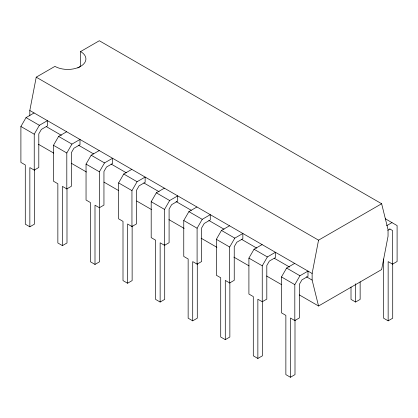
<?xml version="1.0" encoding="UTF-8"?>
<svg xmlns="http://www.w3.org/2000/svg" width="418" height="418" viewBox="0 0 418 418"><rect width="100%" height="100%" fill="white"/><g stroke="black" fill="none" stroke-linecap="round" stroke-linejoin="round"><path stroke-width="0.63" d="M29.814 115.891L29.814 110.488L36.225 77.173L54.946 66.363A18.136 10.471 0 0 0 80.596 66.363L80.596 51.555L99.317 40.745L381.634 203.738L388.045 229.654L388.045 236.259L381.634 269.573L318.542 306.002L299.345 294.915M318.542 306.002L312.131 280.086L312.131 273.482L318.542 240.167L381.634 203.738M34.417 170.152L34.417 224.173L29.85 226.812L25.284 224.173L25.284 164.943L20.9 162.414L20.9 126.487L26.031 117.604L34.083 112.954M34.234 170.11L34.234 134.188L39.365 125.306L47.422 120.656L47.422 125.928L41.366 129.418L38.801 133.864L38.801 167.477L34.234 170.11L29.85 167.581L29.85 226.812M66.99 188.957L66.99 242.978L62.423 245.617L57.856 242.978L57.856 183.748L53.473 181.219L53.473 145.292L58.604 136.409L66.655 131.759M66.807 188.915L66.807 152.993L71.938 144.111L79.995 139.46L79.995 144.732L73.939 148.228L71.373 152.669L71.373 186.282L66.807 188.915L62.423 186.386L62.423 245.617M99.562 207.762L99.562 261.788L94.996 264.422L90.429 261.788L90.429 202.558L86.045 200.023L86.045 164.102L91.176 155.214L99.228 150.564M99.379 207.725L99.379 171.798L104.51 162.916L112.562 158.265L112.562 163.537L106.512 167.033L103.946 171.474L103.946 205.086L99.379 207.725L94.996 205.191L94.996 264.422M132.135 225.919L132.135 280.593L127.568 283.226L123.002 280.593L123.002 221.362L118.618 218.828L118.618 182.906L123.749 174.019L131.801 169.368M131.952 226.53L131.952 190.603L137.083 181.72L145.135 177.07L145.135 182.342L139.084 185.838L136.519 190.279L136.519 223.891L131.952 226.53L127.568 223.996L127.568 283.226M164.708 244.723L164.708 299.398L160.141 302.031L155.574 299.398L155.574 240.167L151.191 237.633L151.191 201.711L156.322 192.823L164.373 188.178M164.525 245.335L164.525 209.413L169.656 200.525L177.707 195.875L177.707 201.147L171.657 204.642L169.091 209.084L169.091 242.696L164.525 245.335L160.141 242.801L160.141 302.031M197.28 263.528L197.28 318.202L192.714 320.841L188.147 318.202L188.147 258.972L183.763 256.438L183.763 220.516L188.894 211.633L196.946 206.983M197.097 264.139L197.097 228.218L202.228 219.33L210.28 214.68L210.28 219.952L204.23 223.447L201.664 227.888L201.664 261.506L197.097 264.139L192.714 261.605L192.714 320.841M229.853 282.333L229.853 337.007L225.286 339.646L220.72 337.007L220.72 277.777L216.336 275.248L216.336 239.321L221.467 230.438L229.519 225.788M229.67 282.944L229.67 247.022L234.801 238.135L242.853 233.49L242.853 238.762L236.802 242.252L234.237 246.698L234.237 280.311L229.67 282.944L225.286 280.415L225.286 339.646M262.426 301.138L262.426 355.812L257.859 358.451L253.292 355.812L253.292 296.581L248.909 294.053L248.909 258.125L254.039 249.243L262.091 244.593M262.243 301.749L262.243 265.827L267.374 256.945L275.425 252.294L275.425 257.566L269.375 261.057L266.809 265.503L266.809 299.116L262.243 301.749L257.859 299.22L257.859 358.451M294.998 319.942L294.998 374.622L290.432 377.255L285.865 374.622L285.865 315.386L281.481 312.857L281.481 276.935L286.612 268.048L294.664 263.397M294.815 320.559L294.815 284.632L299.946 275.749L307.998 271.099L307.998 276.371L301.948 279.867L299.382 284.308L299.382 317.92L294.815 320.559L290.432 318.025L290.432 377.255M77.805 67.972L80.596 66.363A18.136 10.471 0 0 0 80.596 51.555M386.603 225.72L391.969 222.616M387.768 230.318L389.968 229.043M392.716 263.528L392.716 318.202L388.15 320.841L388.15 261.605L392.533 264.139L397.1 261.506L397.1 225.579L385.302 218.771M351.01 287.03L351.01 299.398L355.577 302.031L360.144 299.398L360.144 281.821M389.754 228.923L392.533 230.527L392.533 264.139M36.225 77.173L318.542 240.167M29.814 110.488L312.131 273.482M388.15 320.841L383.583 318.202L383.583 258.972M46.189 126.544L61.43 135.348M78.37 145.13L93.616 153.929M111.12 164.034L126.367 172.838M143.87 182.943L159.112 191.742M176.051 201.523L191.298 210.327M208.801 220.432L224.048 229.231M241.552 239.336L256.793 248.14M274.297 258.246L289.543 267.05M306.483 276.826L312.131 280.086M26.031 117.604L39.365 125.306M58.604 136.409L71.938 144.111M91.176 155.214L104.51 162.916M123.749 174.019L137.083 181.72M156.322 192.823L169.656 200.525M188.894 211.633L202.228 219.33M221.467 230.438L234.801 238.135M254.039 249.243L267.374 256.945M286.612 268.048L299.946 275.749M20.9 126.487L34.234 134.188M53.473 145.292L66.807 152.993M86.045 164.102L99.379 171.798M118.618 182.906L131.952 190.603M151.191 201.711L164.525 209.413M183.763 220.516L197.097 228.218M216.336 239.321L229.67 247.022M248.909 258.125L262.243 265.827M281.481 276.935L294.815 284.632M38.482 144.309L53.729 153.113M71.232 163.219L86.479 172.017M103.983 182.123L118.66 190.603M136.728 201.032L151.41 209.507M168.914 219.612L184.16 228.416M201.1 238.197L216.905 247.32M233.845 257.101L249.091 265.905M266.595 276.011L281.277 284.486M355.577 283.806L355.577 302.031"/></g></svg>
